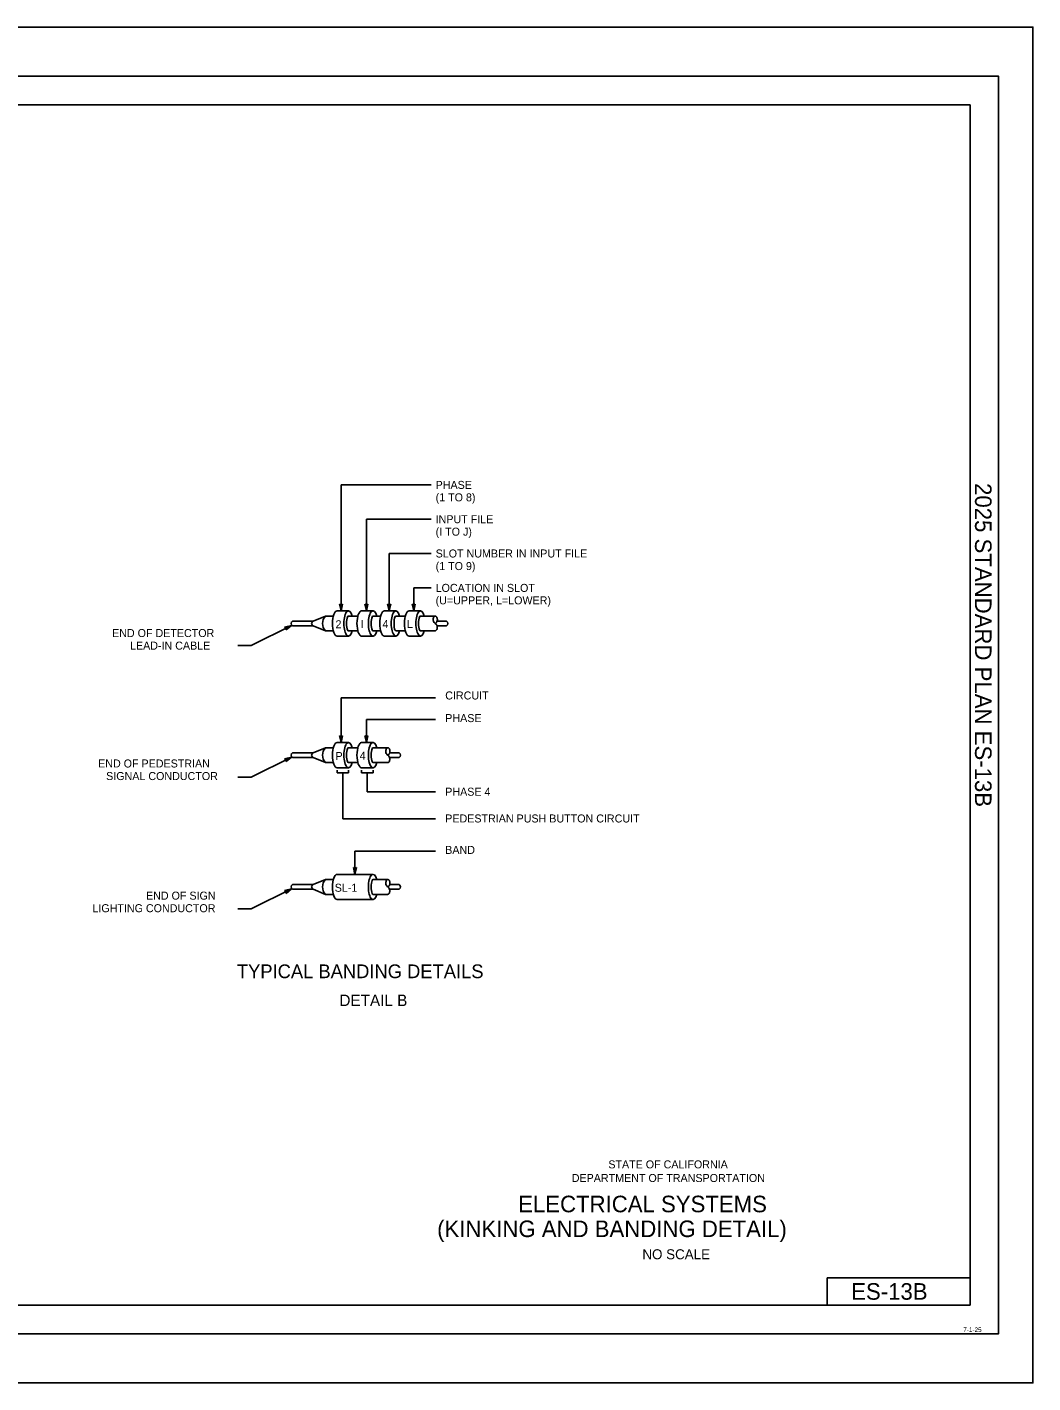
# Model space of a CAD drawing. Extents: x -894 to 866, y -472 to 714.
# Drawn here: x -14 to 866, y -472 to 714 of the extents above; entities that cross this region are included whole.
import ezdxf

# ---------------------------------------------------------------- set-up
doc = ezdxf.new("R2010")
doc.units = 0
for name, color, linetype in [('border_INSIDE-BORDER-anno', 7, 'Continuous'), ('border_PLOTTING-ELEMENTS', 7, 'Continuous'), ('border_rw_22x34_Cut_Lines', 7, 'Continuous'), ('border_SHEET', 7, 'Continuous'), ('border_WITHIN-BORDER-anno', 7, 'Continuous'), ('es_DETAIL', 7, 'Continuous'), ('es_DETAIL-anno', 7, 'Continuous')]:
    doc.layers.add(name, color=color, linetype=linetype)

msp = doc.modelspace()

# ---------------------------------------------------------------- linework, layer by layer
at = {"layer": 'border_PLOTTING-ELEMENTS'}
for points in [[(-894, -472.4), (866, -472.4), (866, 713.6), (-894, 713.6)], [(-864, 670.6), (836, 670.6), (836, -429.4), (-864, -429.4)]]:
    msp.add_lwpolyline(points, close=True, dxfattribs=at)
at = {"layer": 'border_rw_22x34_Cut_Lines'}
msp.add_lwpolyline([(-864, 670.6), (836, 670.6), (836, -429.4), (-864, -429.4)], close=True, dxfattribs=at)
at = {"layer": 'border_SHEET'}
for p, q in [((-814, 645.6), (811, 645.6)), ((811, 645.6), (811, -404.4)), ((685.9, -404.4), (685.9, -380.4)), ((685.9, -380.4), (810.9, -380.4)), ((811, -404.4), (-814, -404.4))]:
    msp.add_line(p, q, dxfattribs=at)
at = {"layer": 'es_DETAIL'}
for p, q in [((257.1, 202.9), (267.1, 202.9)), ((278.6, 202.9), (288.6, 202.9)), ((298.6, 202.9), (308.6, 202.9)), ((320.1, 202.9), (330.1, 202.9)), ((218.1, 193.9), (236.1, 193.9)), ((218.1, 189.9), (236.1, 189.9)), ((218.1, 189.9), (236.1, 189.9)), ((247.1, 198.4), (236.1, 193.9)), ((247.1, 185.4), (236.1, 189.9)), ((247.1, 198.4), (253.8, 198.4)), ((267.1, 198.4), (275.3, 198.4)), ((288.6, 198.4), (295.3, 198.4)), ((308.6, 198.4), (316.8, 198.4)), ((330.1, 198.4), (343.1, 198.4)), ((344.7, 193.9), (353, 193.9)), ((344.7, 189.9), (353, 189.9)), ((247.1, 185.4), (253.8, 185.4)), ((257.1, 180.9), (267.1, 180.9)), ((267.1, 185.4), (275.3, 185.4)), ((278.6, 180.9), (288.6, 180.9)), ((288.6, 185.4), (295.3, 185.4)), ((298.6, 180.9), (308.6, 180.9)), ((308.6, 185.4), (316.8, 185.4)), ((320.1, 180.9), (330.1, 180.9)), ((330.1, 185.4), (343.1, 185.4)), ((247.1, 83.2), (236.1, 78.7)), ((247.1, 83.2), (253.8, 83.2)), ((257.1, 87.7), (267.1, 87.7)), ((267.1, 83.2), (275.3, 83.2)), ((278.6, 87.7), (288.6, 87.7)), ((288.6, 83.2), (301.6, 83.2)), ((218.1, 78.7), (236.1, 78.7)), ((218.1, 74.7), (236.1, 74.7)), ((218.1, 74.7), (236.1, 74.7)), ((247.1, 70.2), (236.1, 74.7)), ((303.2, 78.7), (311.5, 78.7)), ((303.2, 74.7), (311.5, 74.7)), ((247.1, 70.2), (253.8, 70.2)), ((257.1, 65.7), (267.1, 65.7)), ((267.1, 70.2), (275.3, 70.2)), ((278.6, 65.7), (288.6, 65.7)), ((288.6, 70.2), (301.6, 70.2)), ((247.1, -32.1), (236.1, -36.6)), ((247.1, -32.1), (253.8, -32.1)), ((257.1, -27.6), (288.6, -27.6)), ((288.6, -32.1), (301.6, -32.1)), ((218.1, -36.6), (236.1, -36.6)), ((218.1, -40.6), (236.1, -40.6)), ((218.1, -40.6), (236.1, -40.6)), ((247.1, -45.1), (236.1, -40.6)), ((247.1, -45.1), (253.8, -45.1)), ((288.6, -45.1), (301.6, -45.1)), ((303.2, -36.6), (311.5, -36.6)), ((303.2, -40.6), (311.5, -40.6)), ((257.1, -49.6), (288.6, -49.6))]:
    msp.add_line(p, q, dxfattribs=at)
for points in [[(343.1, 185.4), (343.2, 185.4), (343.6, 185.6), (343.9, 185.9), (344.1, 186.2), (344.4, 186.6), (344.6, 187.2), (344.7, 187.9), (344.7, 188.5), (344.7, 189.1), (344.6, 189.8), (344.3, 190.4), (344, 191.1), (343.6, 191.5), (343.1, 191.9), (342.5, 192.3), (342.1, 192.8), (341.6, 193.5), (341.4, 194.2), (341.3, 194.6), (341.3, 195.4), (341.3, 196.1), (341.5, 196.7), (341.6, 197.2), (341.9, 197.6), (342.2, 198), (342.5, 198.2), (342.7, 198.4), (343.1, 198.4), (343.4, 198.4), (343.7, 198.2), (343.9, 198.1), (344.2, 197.7), (344.4, 197.3), (344.5, 197), (344.7, 196.6), (344.8, 196), (344.9, 195.5), (344.9, 195), (344.8, 194.5), (344.7, 194.1), (344.5, 193.6), (344.4, 193.4), (344.2, 193.1), (344.1, 192.8), (343.8, 192.5), (343.5, 192.2), (343.3, 192.1), (343.1, 191.9)], [(301.6, 70.2), (301.7, 70.2), (302.1, 70.4), (302.4, 70.6), (302.6, 70.9), (302.9, 71.4), (303.1, 71.9), (303.2, 72.6), (303.2, 73.2), (303.2, 73.9), (303.1, 74.5), (302.8, 75.2), (302.5, 75.8), (302.1, 76.2), (301.6, 76.7), (301, 77.1), (300.6, 77.5), (300.1, 78.2), (299.9, 78.9), (299.8, 79.4), (299.8, 80.2), (299.8, 80.9), (300, 81.5), (300.1, 81.9), (300.4, 82.4), (300.7, 82.8), (301, 83), (301.2, 83.1), (301.6, 83.2), (301.9, 83.1), (302.2, 83), (302.4, 82.8), (302.7, 82.5), (302.9, 82.1), (303, 81.8), (303.2, 81.3), (303.3, 80.8), (303.4, 80.2), (303.4, 79.8), (303.3, 79.3), (303.2, 78.8), (303, 78.4), (302.9, 78.1), (302.7, 77.8), (302.6, 77.6), (302.3, 77.3), (302, 77), (301.8, 76.8), (301.6, 76.7)], [(301.6, -45.1), (301.7, -45), (302.1, -44.9), (302.4, -44.6), (302.6, -44.3), (302.9, -43.9), (303.1, -43.3), (303.2, -42.6), (303.2, -42), (303.2, -41.4), (303.1, -40.7), (302.8, -40.1), (302.5, -39.4), (302.1, -39), (301.6, -38.6), (301, -38.1), (300.6, -37.7), (300.1, -37), (299.9, -36.3), (299.8, -35.9), (299.8, -35), (299.8, -34.4), (300, -33.8), (300.1, -33.3), (300.4, -32.8), (300.7, -32.4), (301, -32.2), (301.2, -32.1), (301.6, -32.1), (301.9, -32.1), (302.2, -32.3), (302.4, -32.4), (302.7, -32.7), (302.9, -33.1), (303, -33.5), (303.2, -33.9), (303.3, -34.5), (303.4, -35), (303.4, -35.4), (303.3, -36), (303.2, -36.4), (303, -36.9), (302.9, -37.1), (302.7, -37.4), (302.6, -37.6), (302.3, -38), (302, -38.2), (301.8, -38.4), (301.6, -38.6)]]:
    msp.add_lwpolyline(points, dxfattribs=at)
for centre, radius, start, end in [((219.2, 191.9), 2.28, 118.6421, 241.3579), ((237.2, 191.9), 2.28, 118.6421, 241.3579), ((253.6, 191.9), 9.19, 135.0085, 224.9914), ((351.5, 191.9), 2.52, 307.4657, 52.5343), ((253.6, 76.7), 9.19, 135.0085, 224.9914), ((219.2, 76.7), 2.28, 118.6421, 241.3579), ((237.2, 76.7), 2.28, 118.6421, 241.3579), ((310, 76.7), 2.52, 307.4657, 52.5343), ((253.6, -38.6), 9.19, 135.0085, 224.9914), ((219.2, -38.6), 2.28, 118.6421, 241.3579), ((237.2, -38.6), 2.28, 118.6421, 241.3579), ((310, -38.6), 2.52, 307.4657, 52.5343)]:
    msp.add_arc(centre, radius, start, end, dxfattribs=at)
for centre, major_axis, ratio, start_param, end_param in [((257.1, 191.9), (0, -11), 0.365373, 3.141593, 6.283185), ((267.1, 191.9), (0, -11), 0.365373, 2.202982, 7.221796), ((278.6, 191.9), (0, -11), 0.365373, 3.141593, 6.283185), ((288.6, 191.9), (0, -11), 0.365373, 2.202982, 7.221796), ((298.6, 191.9), (0, -11), 0.365373, 3.141593, 6.283185), ((308.6, 191.9), (0, -11), 0.365373, 2.202982, 7.221796), ((320.1, 191.9), (0, -11), 0.365373, 3.141593, 6.283185), ((330.1, 191.9), (0, -11), 0.365373, 2.202982, 7.221796), ((267.1, 191.9), (0, 6.5), 0.251231, 0, 3.141593), ((288.6, 191.9), (0, 6.5), 0.251231, 0, 3.141593), ((308.6, 191.9), (0, 6.5), 0.251231, 0, 3.141593), ((330.1, 191.9), (0, 6.5), 0.251231, 0, 3.141593), ((257.1, 76.7), (0, -11), 0.365373, 3.141593, 6.283185), ((267.1, 76.7), (0, -11), 0.365373, 2.202982, 7.221796), ((267.1, 76.7), (0, 6.5), 0.251231, 0, 3.141593), ((278.6, 76.7), (0, -11), 0.365373, 3.141593, 6.283185), ((288.6, 76.7), (0, -11), 0.365373, 2.202982, 7.221796), ((288.6, 76.7), (0, 6.5), 0.251231, 0, 3.141593), ((257.1, -38.6), (0, -11), 0.365373, 3.141593, 6.283185), ((288.6, -38.6), (0, -11), 0.365373, 2.202982, 7.221796), ((288.6, -38.6), (0, 6.5), 0.251231, 0, 3.141593)]:
    msp.add_ellipse(centre, major_axis=major_axis, ratio=ratio, start_param=start_param, end_param=end_param, dxfattribs=at)
at = {"layer": 'es_DETAIL-anno'}
for p, q in [((260.6, 202.9), (260.6, 313.1)), ((260.6, 313.1), (339.5, 313.1)), ((282.8, 202.9), (282.8, 283.1)), ((282.8, 283.1), (339.5, 283.1)), ((302.8, 253.1), (339.5, 253.1)), ((302.8, 202.9), (302.8, 253.1)), ((324.3, 223.1), (339.5, 223.1)), ((324.3, 202.9), (324.3, 223.1)), ((260.6, 202.9), (259.3, 208.9)), ((259.3, 208.9), (259.3, 208.9)), ((259.3, 208.9), (260.6, 208.1)), ((260.6, 204.3), (259.6, 208.7)), ((260.6, 205.7), (260, 208.5)), ((260.6, 207.1), (260.3, 208.3)), ((260.6, 208.1), (261.9, 208.9)), ((261.9, 208.9), (260.6, 202.9)), ((261.6, 208.7), (260.6, 204.3)), ((261.2, 208.5), (260.6, 205.7)), ((260.9, 208.3), (260.6, 207.1)), ((260.6, 202.9), (260.6, 202.9)), ((261.9, 208.9), (261.9, 208.9)), ((282.8, 202.9), (281.4, 208.9)), ((281.4, 208.9), (281.4, 208.9)), ((281.4, 208.9), (282.8, 208.1)), ((282.8, 204.3), (281.8, 208.7)), ((282.8, 205.7), (282.1, 208.5)), ((282.8, 207.1), (282.5, 208.3)), ((282.8, 208.1), (284.1, 208.9)), ((284.1, 208.9), (282.8, 202.9)), ((283.8, 208.7), (282.8, 204.3)), ((283.4, 208.5), (282.8, 205.7)), ((283.1, 208.3), (282.8, 207.1)), ((282.8, 202.9), (282.8, 202.9)), ((284.1, 208.9), (284.1, 208.9)), ((302.8, 202.9), (301.4, 208.9)), ((301.4, 208.9), (301.4, 208.9)), ((301.4, 208.9), (302.8, 208.1)), ((302.8, 204.3), (301.8, 208.7)), ((302.8, 205.7), (302.1, 208.5)), ((302.8, 207.1), (302.5, 208.3)), ((302.8, 208.1), (304.1, 208.9)), ((304.1, 208.9), (302.8, 202.9)), ((303.8, 208.7), (302.8, 204.3)), ((303.4, 208.5), (302.8, 205.7)), ((303.1, 208.3), (302.8, 207.1)), ((302.8, 202.9), (302.8, 202.9)), ((304.1, 208.9), (304.1, 208.9)), ((324.3, 202.9), (322.9, 208.9)), ((322.9, 208.9), (322.9, 208.9)), ((322.9, 208.9), (324.3, 208.1)), ((324.3, 204.3), (323.3, 208.7)), ((324.3, 205.7), (323.6, 208.5)), ((324.3, 207.1), (324, 208.3)), ((324.3, 208.1), (325.6, 208.9)), ((325.6, 208.9), (324.3, 202.9)), ((325.3, 208.7), (324.3, 204.3)), ((324.9, 208.5), (324.3, 205.7)), ((324.6, 208.3), (324.3, 207.1)), ((324.3, 202.9), (324.3, 202.9)), ((325.6, 208.9), (325.6, 208.9)), ((181.9, 172.7), (217.3, 190.2)), ((211.3, 188.7), (217.3, 190.2)), ((217.3, 190.2), (212.5, 186.3)), ((217.3, 190.2), (217.3, 190.2)), ((212.6, 187.9), (211.3, 188.7)), ((211.3, 188.7), (211.3, 188.7)), ((211.7, 188.5), (216, 189.5)), ((212, 188.3), (214.8, 188.9)), ((212.3, 188), (213.6, 188.3)), ((216, 189.5), (212.5, 186.7)), ((214.8, 188.9), (212.5, 187.1)), ((212.5, 186.3), (212.6, 187.9)), ((212.5, 186.3), (212.5, 186.3)), ((213.6, 188.3), (212.6, 187.5)), ((170.3, 172.7), (181.9, 172.7)), ((260.6, 87.7), (260.6, 126.8)), ((260.6, 126.8), (343.4, 126.8)), ((282.8, 87.7), (282.8, 107.8)), ((282.8, 107.8), (343.4, 107.8)), ((260.6, 87.7), (259.3, 93.7)), ((259.3, 93.7), (259.3, 93.7)), ((259.3, 93.7), (260.6, 92.9)), ((260.6, 89.1), (259.6, 93.4)), ((260.6, 90.4), (260, 93.3)), ((260.6, 91.8), (260.3, 93)), ((260.6, 92.9), (261.9, 93.7)), ((261.9, 93.7), (260.6, 87.7)), ((261.6, 93.5), (260.6, 89.1)), ((261.2, 93.2), (260.6, 90.4)), ((260.9, 93.1), (260.6, 91.8)), ((260.6, 87.7), (260.6, 87.7)), ((261.9, 93.7), (261.9, 93.7)), ((282.8, 87.7), (281.4, 93.7)), ((281.4, 93.7), (281.4, 93.7)), ((281.4, 93.7), (282.8, 92.9)), ((282.8, 89.1), (281.8, 93.4)), ((282.8, 90.4), (282.1, 93.3)), ((282.8, 91.8), (282.5, 93)), ((282.8, 92.9), (284.1, 93.7)), ((284.1, 93.7), (282.8, 87.7)), ((283.8, 93.5), (282.8, 89.1)), ((283.4, 93.2), (282.8, 90.4)), ((283.1, 93.1), (282.8, 91.8)), ((282.8, 87.7), (282.8, 87.7)), ((284.1, 93.7), (284.1, 93.7)), ((181.9, 57.4), (217.3, 74.9)), ((211.3, 73.5), (217.3, 74.9)), ((212.6, 72.6), (211.3, 73.5)), ((211.3, 73.5), (211.3, 73.5)), ((211.7, 73.2), (216, 74.3)), ((212, 73), (214.8, 73.7)), ((212.3, 72.8), (213.6, 73.1)), ((217.3, 74.9), (212.5, 71.1)), ((216, 74.3), (212.5, 71.5)), ((214.8, 73.7), (212.5, 71.9)), ((212.5, 71.1), (212.6, 72.6)), ((213.6, 73.1), (212.6, 72.3)), ((217.3, 74.9), (217.3, 74.9)), ((212.5, 71.1), (212.5, 71.1)), ((257.1, 63.7), (257.1, 61.3)), ((257.1, 61.3), (267.1, 61.3)), ((262.3, 61.3), (262.3, 21)), ((267.1, 63.7), (267.1, 61.3)), ((278.6, 63.7), (278.6, 61.3)), ((288.6, 61.3), (278.6, 61.3)), ((283.5, 61.3), (283.5, 44.6)), ((288.6, 63.7), (288.6, 61.3)), ((170.3, 57.4), (181.9, 57.4)), ((283.5, 44.6), (343.4, 44.6)), ((262.3, 21), (343.4, 21)), ((272.8, -27.6), (272.8, -7.4)), ((272.8, -7.4), (343.4, -7.4)), ((272.8, -27.6), (271.5, -21.6)), ((271.5, -21.6), (271.5, -21.6)), ((271.5, -21.6), (272.8, -22.4)), ((272.8, -26.2), (271.8, -21.8)), ((272.8, -24.8), (272.2, -22)), ((272.8, -23.4), (272.5, -22.2)), ((272.8, -22.4), (274.2, -21.6)), ((274.2, -21.6), (272.8, -27.6)), ((273.8, -21.8), (272.8, -26.2)), ((273.4, -22), (272.8, -24.8)), ((273.1, -22.2), (272.8, -23.4)), ((274.2, -21.6), (274.2, -21.6)), ((272.8, -27.6), (272.8, -27.6)), ((181.9, -57.8), (217.3, -40.3)), ((211.3, -41.8), (217.3, -40.3)), ((212.6, -42.6), (211.3, -41.8)), ((211.3, -41.8), (211.3, -41.8)), ((211.7, -42), (216, -40.9)), ((212, -42.2), (214.8, -41.6)), ((212.3, -42.5), (213.6, -42.2)), ((217.3, -40.3), (212.5, -44.2)), ((216, -40.9), (212.5, -43.8)), ((214.8, -41.6), (212.5, -43.4)), ((212.5, -44.2), (212.6, -42.6)), ((212.5, -44.2), (212.5, -44.2)), ((213.6, -42.2), (212.6, -42.9)), ((217.3, -40.3), (217.3, -40.3)), ((170.3, -57.8), (181.9, -57.8))]:
    msp.add_line(p, q, dxfattribs=at)

# ---------------------------------------------------------------- texts
at = {"layer": 'border_INSIDE-BORDER-anno'}
for s, height, p in [('STATE OF CALIFORNIA', 7, (494.5, -284.8)), ('DEPARTMENT OF TRANSPORTATION', 7, (462.5, -296.7)), ('ELECTRICAL SYSTEMS', 14.5, (415.6, -323.2)), ('(KINKING AND BANDING DETAIL)', 14.5, (344.7, -344.9)), ('NO SCALE', 8.75, (524.3, -364.3))]:
    msp.add_text(s, height=height, dxfattribs=at).set_placement(p)
at = {"layer": 'border_WITHIN-BORDER-anno'}
msp.add_text('2025 STANDARD PLAN ES-13B', height=14.5, rotation=270, dxfattribs=at).set_placement((815.3, 314.7))
for s, height, p in [('ES-13B', 14.5, (707, -399.7)), ('7-1-25', 4, (805.1, -427.9))]:
    msp.add_text(s, height=height, dxfattribs=at).set_placement(p)
at = {"layer": 'es_DETAIL-anno'}
for s, height, p in [('PHASE ', 7, (343.4, 309.6)), ('(1 TO 8)', 7, (343.4, 298.7)), ('INPUT FILE', 7, (343.4, 279.6)), ('(I TO J)', 7, (343.4, 268.7)), ('SLOT NUMBER IN INPUT FILE', 7, (343.4, 249.6)), ('(1 TO 9)', 7, (343.4, 238.6)), ('LOCATION IN SLOT', 7, (343.4, 219.5)), ('(U=UPPER, L=LOWER)', 7, (343.4, 208.6)), ('2', 7, (255.8, 187.7)), ('I', 7, (277.9, 187.9)), ('4', 7, (296.9, 187.9)), ('L', 7, (318.3, 187.9)), ('END OF DETECTOR', 7, (60.3, 180)), ('LEAD-IN CABLE', 7, (76, 169)), ('CIRCUIT', 7, (351.8, 125.4)), ('PHASE', 7, (351.8, 105.6)), ('END OF PEDESTRIAN', 7, (48.1, 65.9)), ('P', 7, (255.8, 72.4)), ('4', 7, (276.9, 72.6)), ('SIGNAL CONDUCTOR', 7, (55.1, 54.9)), ('PHASE 4', 7, (351.8, 41.2)), ('PEDESTRIAN PUSH BUTTON CIRCUIT', 7, (351.8, 17.8)), ('BAND', 7, (351.8, -9.7)), ('END OF SIGN', 7, (90, -49.7)), ('SL-1', 7, (255.1, -42.8)), ('LIGHTING CONDUCTOR', 7, (43.1, -60.7)), ('TYPICAL BANDING DETAILS', 12, (169.5, -118.4)), ('DETAIL B', 10, (259.2, -142.8))]:
    msp.add_text(s, height=height, dxfattribs=at).set_placement(p)

doc.saveas('drawing.dxf')
